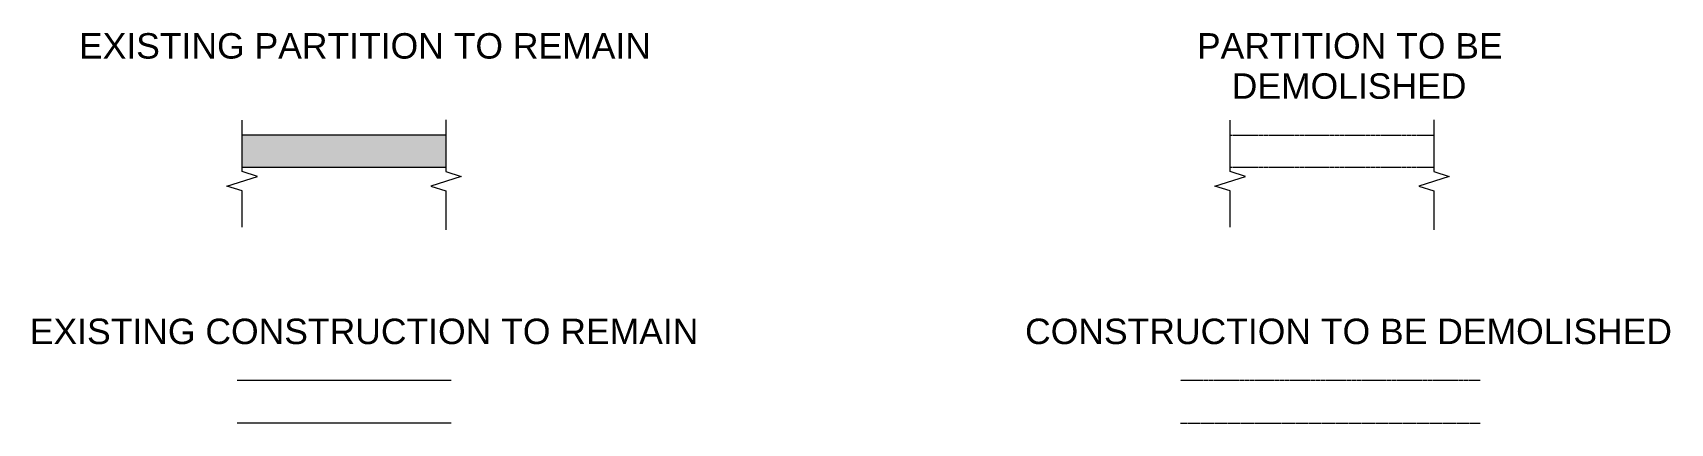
# Model space of a CAD drawing. Header units: inches. Extents: x 41 to 2137, y -595 to 378.
# Drawn here: x 1678.1 to 2137.2, y -26 to 83.3 of the extents above; entities that cross this region are included whole.
import ezdxf

# ---------------------------------------------------------------- set-up
doc = ezdxf.new("R2010")
doc.units = ezdxf.units.IN
doc.header["$MEASUREMENT"] = 0
for name, pattern in [('Demolished 3_128_', [0.046875, 0.023437, -0.023437]), ('Demolished 3_16_', [0.28125, 0.1875, -0.09375]), ('Hidden 1_16_', [0.09375, 0.0625, -0.03125])]:
    doc.linetypes.add(name, pattern=pattern)
for name, color, linetype, lineweight in [('A-DETL', 90, 'Continuous', 9), ('A-DETL-DEMO', 6, 'Demolished 3_16_', 9), ('A-DETL-GENF', 92, 'Continuous', 9), ('A-DETL-MEDM', 33, 'Continuous', 13), ('A-DETL-THIN', 151, 'Continuous', 9), ('G-ANNO-TEXT', 231, 'Continuous', 9)]:
    doc.layers.add(name, color=color, linetype=linetype, lineweight=lineweight)
doc.styles.add('Arial_1', font='arial.ttf', dxfattribs={"height": 7.125})

# ---------------------------------------------------------------- blocks, each defined once
blk = doc.blocks.new('Break Line - Break Line-1149479-_A1001 - Demolition Legend')
at = {"layer": 'A-DETL-MEDM', "lineweight": 20}
for p, q in [((137.89, 44.45), (137.89, 58.84)), ((133.62, 40.4), (142.16, 43.1)), ((142.16, 43.1), (137.89, 44.45)), ((137.89, 39.05), (133.62, 40.4)), ((137.89, 28.89), (137.89, 39.05))]:
    blk.add_line(p, q, dxfattribs=at)
blk = doc.blocks.new('Break Line - Break Line-1149617-_A1001 - Demolition Legend')
at = {"layer": 'A-DETL-MEDM', "lineweight": 20}
for p, q in [((195.02, 58.95), (195.02, 44.45)), ((199.28, 43.1), (190.75, 40.4)), ((195.02, 44.45), (199.28, 43.1)), ((190.75, 40.4), (195.02, 39.05)), ((195.02, 39.05), (195.02, 28.18))]:
    blk.add_line(p, q, dxfattribs=at)

msp = doc.modelspace()

# ---------------------------------------------------------------- hatches: boundary and pattern name
at = {"layer": 'A-DETL-GENF'}
msp.add_hatch(color=55, dxfattribs=at).paths.add_polyline_path([(1793.97, 45.69), (1793.97, 54.65), (1736.85, 54.65), (1736.85, 45.69)], flags=0)

# ---------------------------------------------------------------- linework, layer by layer
at = {"layer": 'A-DETL', "linetype": 'Hidden 1_16_', "lineweight": 20}
for p, q in [((2013.85, 54.65), (2070.97, 54.65)), ((2013.85, 45.69), (2070.97, 45.69))]:
    msp.add_line(p, q, dxfattribs=at)
at = {"layer": 'A-DETL', "linetype": 'Demolished 3_128_'}
msp.add_line((2083.93, -14.01), (1999.93, -14.01), dxfattribs=at)
at = {"layer": 'A-DETL-DEMO'}
msp.add_line((1999.93, -26.01), (2083.93, -26.01), dxfattribs=at)
at = {"layer": 'A-DETL-MEDM', "lineweight": 20}
for p, q in [((1793.97, 54.65), (1736.85, 54.65)), ((1736.85, 45.69), (1793.97, 45.69)), ((1795.41, -26.01), (1735.41, -26.01))]:
    msp.add_line(p, q, dxfattribs=at)
at = {"layer": 'A-DETL-THIN'}
msp.add_line((1795.41, -14.01), (1735.41, -14.01), dxfattribs=at)

# ---------------------------------------------------------------- block references
at = {"layer": 'A-DETL-GENF'}
for name, p in [('Break Line - Break Line-1149479-_A1001 - Demolition Legend', (1598.96, 0)), ('Break Line - Break Line-1149617-_A1001 - Demolition Legend', (1598.96, 0)), ('Break Line - Break Line-1149479-_A1001 - Demolition Legend', (1875.96, 0)), ('Break Line - Break Line-1149617-_A1001 - Demolition Legend', (1875.96, 0))]:
    msp.add_blockref(name, p, dxfattribs=at)

# ---------------------------------------------------------------- texts
at = {"layer": 'G-ANNO-TEXT', "color": 7, "char_height": 7.125, "attachment_point": 1, "style": 'Arial_1'}
for s, insert, width in [('EXISTING PARTITION TO REMAIN', (1691.1, 83.22), 193.617), ('PARTITION TO BE ', (2004.54, 83.22), 106.959), ('DEMOLISHED', (2014.29, 71.97), 79.992), ('EXISTING CONSTRUCTION TO REMAIN', (1677.32, 3.27), 226.947), ('CONSTRUCTION TO BE DEMOLISHED', (1956.35, 3.27), 220.281)]:
    msp.add_mtext(s, dxfattribs=dict(at, insert=insert, width=width))

doc.saveas('drawing.dxf')
